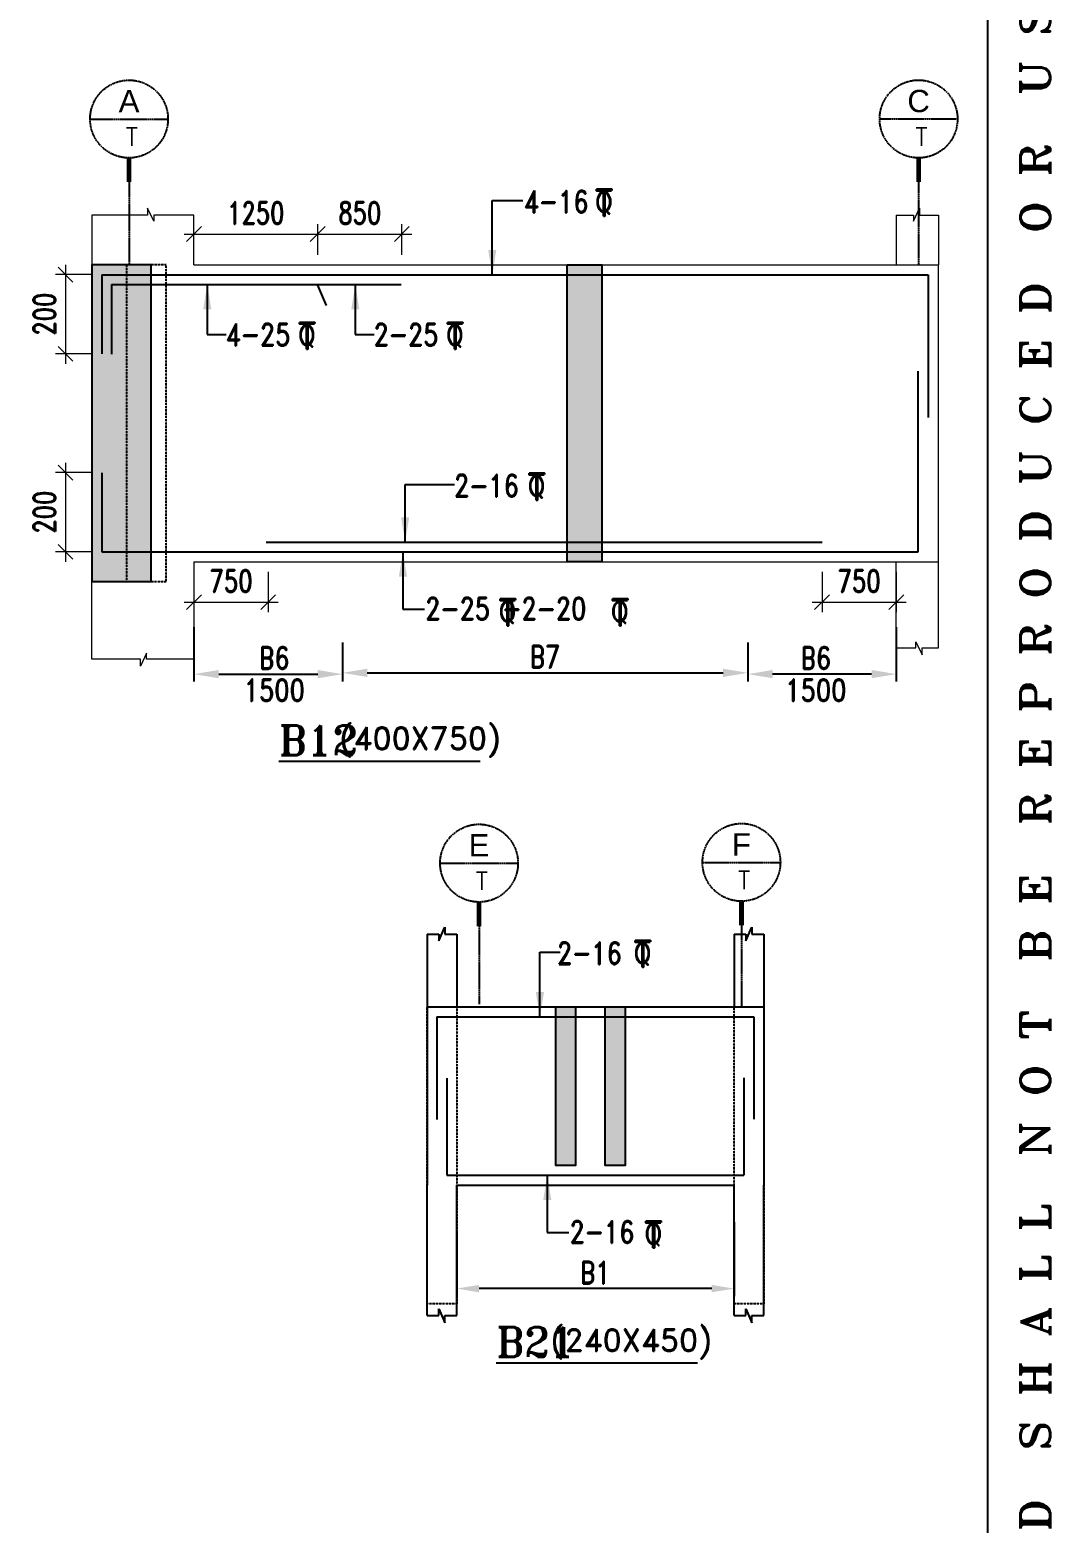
# Model space of a CAD drawing. Header units: millimetres. Extents: x 2061841 to 105821645, y -77612 to 48520811.
# Drawn here: x 2810426 to 2820731, y 28481 to 43563 of the extents above; entities that cross this region are included whole.
import ezdxf
from ezdxf.enums import TextEntityAlignment as Align

# ---------------------------------------------------------------- set-up
doc = ezdxf.new("R2010")
doc.units = ezdxf.units.MM
doc.header["$LTSCALE"] = 10
doc.header["$MEASUREMENT"] = 0
for name, pattern in [('$0$HIDDEN', [0.375, 0.25, -0.125]), ('BASEMENT COLUMN SETTING OUT-PART 2_R4$0$CENTER', [2, 1.25, -0.25, 0.25, -0.25]), ('CENTER', [2, 1.25, -0.25, 0.25, -0.25])]:
    doc.linetypes.add(name, pattern=pattern)
for name, color, linetype in [('A-Grid-Tower', 8, 'CENTER'), ('BASEMENT COLUMN SETTING OUT-PART 2_R4$0$A-GRID-MAIN', 2, 'BASEMENT COLUMN SETTING OUT-PART 2_R4$0$CENTER'), ('BEAM', 4, 'Continuous'), ('BEAM HATCH', 252, 'Continuous'), ('BEAM STIRRUPS', 3, 'Continuous'), ('BORDER', 5, 'Continuous'), ('LEADER', 3, 'Continuous'), ('REIN', 1, 'Continuous'), ('S-BEAM', 4, 'Continuous'), ('SHEET', 7, 'Continuous'), ('SHEET-TEXT', 7, 'Continuous'), ('VIN_BEAM', 4, 'Continuous')]:
    doc.layers.add(name, color=color, linetype=linetype)
doc.layers.add('TEXT', color=2, linetype='Continuous', lineweight=25)
doc.layers.add('VIN_SLAB DIMENSION', color=3, linetype='Continuous', lineweight=13)
doc.styles.add('200', font='romand.shx', dxfattribs={"width": 0.8, "height": 225})
doc.styles.add('BASEMENT COLUMN SETTING OUT-PART 2_R4$0$MAS-TXTL', font='arial.ttf', dxfattribs={"height": 200})
doc.styles.add('BASEMENT COLUMN SETTING OUT-PART 2_R4$0$MAS-TXTS', font='romans.shx', dxfattribs={"width": 0.8, "height": 180})
doc.styles.add('PK', font='romand.shx', dxfattribs={"width": 0.7, "height": 225})
doc.styles.add('PRP 100', font='romand.shx', dxfattribs={"width": 0.75})
doc.styles.add('RD', font='romand.shx', dxfattribs={"width": 0.9, "height": 225})
doc.styles.add('ROMAND', font='romand', dxfattribs={"height": 200})
doc.styles.add('RT', font='romant.shx', dxfattribs={"height": 250})
doc.dimstyles.new('dim', dxfattribs={"dimtxt": 225, "dimasz": 150, "dimexe": 100, "dimexo": 100, "dimgap": 100, "dimtad": 1, "dimdec": 0, "dimlfac": -1, "dimrnd": 5, "dimdsep": 46, "dimtxsty": 'PRP 100', "dimblk": 'OBLIQUE', "dimcen": 1.5, "dimdle": 100, "dimclrd": 3, "dimclre": 3, "dimclrt": 2, "dimadec": 0, "dimazin": 0, "dimtfac": 1, "dimtdec": 0, "dimtix": 1, "dimtmove": 0, "dimatfit": 3, "dimldrblk": 'OBLIQUE', "dimfxl": 200, "dimlwd": -1, "dimlwe": -1, "dimarcsym": 0})
doc.dimstyles.new('GR', dxfattribs={"dimtxt": 225, "dimasz": 100, "dimexe": 50, "dimexo": 50, "dimgap": 40, "dimtad": 1, "dimdec": 0, "dimzin": 0, "dimdsep": 46, "dimtxsty": 'RD', "dimblk1": 'OBLIQUE', "dimblk2": 'OBLIQUE', "dimsah": 1, "dimcen": 0, "dimdle": 100, "dimclrd": 3, "dimclre": 3, "dimclrt": 2, "dimadec": 0, "dimazin": 0, "dimtfac": 1, "dimtdec": 0, "dimtix": 1, "dimtmove": 0, "dimatfit": 3, "dimfxl": 1, "dimtolj": 1, "dimtzin": 0, "dimarcsym": 0})
doc.dimstyles.new('GR2', dxfattribs={"dimtxt": 225, "dimasz": 100, "dimexe": 75, "dimexo": 75, "dimgap": 50, "dimtad": 1, "dimdec": 0, "dimdsep": 46, "dimtxsty": '200', "dimblk1": 'OBLIQUE', "dimblk2": 'OBLIQUE', "dimsah": 1, "dimcen": 50, "dimdle": 75, "dimclrd": 3, "dimclre": 3, "dimclrt": 2, "dimadec": 0, "dimazin": 0, "dimtfac": 1, "dimtdec": 0, "dimtix": 1, "dimtmove": 0, "dimatfit": 3, "dimldrblk": 'OBLIQUE', "dimfxl": 1, "dimtolj": 1, "dimtzin": 0, "dimarcsym": 0})

# ---------------------------------------------------------------- blocks, each defined once
blk = doc.blocks.new('A$C33BE299A')
at = {"layer": 'SHEET', "color": 4, "style": 'ROMAND'}
for s, height, p in [('T', 170, (-16.2, 0)), ('Q', 125, (-14.4, 26.9))]:
    blk.add_text(s, height=height, dxfattribs=at).set_placement(p)
blk = doc.blocks.new('*D1956')
at = {"layer": 'BEAM STIRRUPS', "color": 3, "lineweight": -2, "ltscale": 0.25, "transparency": 16777216}
for p, q in [((2814738, 31420), (2814738, 30775)), ((2817538, 31520), (2817538, 30775)), ((2817313, 30850), (2814963, 30850))]:
    blk.add_line(p, q, dxfattribs=at)
at = {"layer": 'BEAM STIRRUPS', "color": 3, "linetype": 'Continuous', "ltscale": 0.25, "transparency": 16777216}
for points in [[(2814963, 30887), (2814963, 30812), (2814738, 30850)], [(2817313, 30887), (2817313, 30812), (2817538, 30850)]]:
    blk.add_solid(points, dxfattribs=at)
at = {"layer": 'Defpoints', "color": 0, "linetype": 'Continuous', "ltscale": 0.25, "transparency": 16777216}
for p in [(2817538, 31595, 46), (2814738, 31495, 2), (2814738, 30850)]:
    blk.add_point(p, dxfattribs=at)
at = {"layer": 'BEAM STIRRUPS', "color": 2, "linetype": 'Continuous', "ltscale": 0.25, "transparency": 16777216, "insert": (2816138, 31012), "char_height": 225, "attachment_point": 5, "rotation": 360, "style": '200'}
blk.add_mtext('\\A1;B1', dxfattribs=at)
blk = doc.blocks.new('_Oblique')
at = {"color": 0, "linetype": 'ByBlock', "lineweight": -2}
blk.add_line((-0.5, -0.5), (0.5, 0.5), dxfattribs=at)
blk = doc.blocks.new('*D1836')
at = {"layer": 'Defpoints', "color": 0, "transparency": 16777216}
for p in [(2813333, 41501), (2812083, 41191, 0), (2813333, 41191, 0)]:
    blk.add_point(p, dxfattribs=at)
at = {"layer": 'VIN_SLAB DIMENSION', "color": 3, "transparency": 16777216}
for p, q in [((2811983, 41501), (2813433, 41501)), ((2812083, 41291), (2812083, 41601)), ((2813333, 41291), (2813333, 41601))]:
    blk.add_line(p, q, dxfattribs=at)
at = {"layer": 'VIN_SLAB DIMENSION', "color": 3, "transparency": 16777216, "xscale": 150, "yscale": 150, "zscale": 150, "rotation": 180}
blk.add_blockref('_Oblique', (2812083, 41501), dxfattribs=at)
at = {"layer": 'VIN_SLAB DIMENSION', "color": 3, "transparency": 16777216, "xscale": 150, "yscale": 150, "zscale": 150}
blk.add_blockref('_Oblique', (2813333, 41501), dxfattribs=at)
at = {"layer": 'VIN_SLAB DIMENSION', "color": 2, "transparency": 16777216, "insert": (2812708, 41714), "char_height": 225, "attachment_point": 5, "style": 'PRP 100'}
blk.add_mtext('1250', dxfattribs=at)
blk = doc.blocks.new('OBLIQUE')
blk = doc.blocks.new('*D1837')
at = {"layer": 'Defpoints', "color": 0, "transparency": 16777216}
for p in [(2814183, 41501), (2813333, 41191, 0), (2814183, 41191, 0)]:
    blk.add_point(p, dxfattribs=at)
at = {"layer": 'VIN_SLAB DIMENSION', "color": 3, "transparency": 16777216}
for p, q in [((2813233, 41501), (2814283, 41501)), ((2813333, 41291), (2813333, 41601)), ((2814183, 41291), (2814183, 41601))]:
    blk.add_line(p, q, dxfattribs=at)
at = {"layer": 'VIN_SLAB DIMENSION', "color": 3, "transparency": 16777216, "xscale": 150, "yscale": 150, "zscale": 150, "rotation": 180}
blk.add_blockref('_Oblique', (2813333, 41501), dxfattribs=at)
at = {"layer": 'VIN_SLAB DIMENSION', "color": 3, "transparency": 16777216, "xscale": 150, "yscale": 150, "zscale": 150}
blk.add_blockref('_Oblique', (2814183, 41501), dxfattribs=at)
at = {"layer": 'VIN_SLAB DIMENSION', "color": 2, "transparency": 16777216, "insert": (2813758, 41714), "char_height": 225, "attachment_point": 5, "style": 'PRP 100'}
blk.add_mtext('850', dxfattribs=at)
blk = doc.blocks.new('*D1871')
at = {"layer": 'BEAM', "color": 3, "lineweight": -2, "transparency": 16777216}
for p, q in [((2812083, 37530), (2812083, 36981)), ((2813583, 37375), (2813583, 36981)), ((2812333, 37056), (2813333, 37056))]:
    blk.add_line(p, q, dxfattribs=at)
at = {"layer": 'BEAM', "color": 3, "transparency": 16777216}
for points in [[(2812333, 37098), (2812333, 37014), (2812083, 37056)], [(2813333, 37098), (2813333, 37014), (2813583, 37056)]]:
    blk.add_solid(points, dxfattribs=at)
at = {"layer": 'Defpoints', "color": 0, "transparency": 16777216}
for p in [(2812083, 37605, 0), (2813583, 37450, 0), (2813583, 37056)]:
    blk.add_point(p, dxfattribs=at)
at = {"layer": 'BEAM', "color": 2, "transparency": 16777216, "char_height": 225, "attachment_point": 5, "style": '200'}
for s, insert in [('\\A1;B6', (2812895, 37219)), ('\\A1;1500', (2812895, 36894))]:
    blk.add_mtext(s, dxfattribs=dict(at, insert=insert))
blk = doc.blocks.new('*D1872')
at = {"layer": 'BEAM', "color": 3, "lineweight": -2, "transparency": 16777216}
for p, q in [((2819177, 37531), (2819177, 36981)), ((2817677, 37375), (2817677, 36981)), ((2818927, 37056), (2817927, 37056))]:
    blk.add_line(p, q, dxfattribs=at)
at = {"layer": 'BEAM', "color": 3, "transparency": 16777216}
for points in [[(2817927, 37098), (2817927, 37015), (2817677, 37056)], [(2818927, 37098), (2818927, 37015), (2819177, 37056)]]:
    blk.add_solid(points, dxfattribs=at)
at = {"layer": 'Defpoints', "color": 0, "transparency": 16777216}
for p in [(2819177, 37606, 0), (2817677, 37450, 0), (2817677, 37056)]:
    blk.add_point(p, dxfattribs=at)
at = {"layer": 'BEAM', "color": 2, "transparency": 16777216, "char_height": 225, "attachment_point": 5, "style": '200'}
for s, insert in [('\\A1;B6', (2818365, 37219)), ('\\A1;1500', (2818365, 36894))]:
    blk.add_mtext(s, dxfattribs=dict(at, insert=insert))
blk = doc.blocks.new('*D1873')
at = {"layer": 'BEAM', "color": 3, "lineweight": -2, "transparency": 16777216}
for p, q in [((2813583, 37300), (2813583, 36994)), ((2817677, 37375), (2817677, 36994)), ((2813833, 37069), (2817427, 37069))]:
    blk.add_line(p, q, dxfattribs=at)
at = {"layer": 'BEAM', "color": 3, "transparency": 16777216}
for points in [[(2813833, 37111), (2813833, 37027), (2813583, 37069)], [(2817427, 37111), (2817427, 37027), (2817677, 37069)]]:
    blk.add_solid(points, dxfattribs=at)
at = {"layer": 'Defpoints', "color": 0, "transparency": 16777216}
for p in [(2817677, 37450, 14), (2813583, 37375), (2817677, 37069)]:
    blk.add_point(p, dxfattribs=at)
at = {"layer": 'BEAM', "color": 2, "transparency": 16777216, "insert": (2815630, 37232), "char_height": 225, "attachment_point": 5, "style": '200'}
blk.add_mtext('\\A1;B7', dxfattribs=at)
blk = doc.blocks.new('*D1890')
at = {"layer": 'Defpoints', "color": 0, "transparency": 16777216}
for p in [(2812083, 38191), (2812833, 38191), (2812833, 37783)]:
    blk.add_point(p, dxfattribs=at)
at = {"layer": 'VIN_SLAB DIMENSION', "color": 3, "transparency": 16777216}
for p, q in [((2812083, 38091), (2812083, 37683)), ((2812833, 38091), (2812833, 37683)), ((2811983, 37783), (2812933, 37783))]:
    blk.add_line(p, q, dxfattribs=at)
at = {"layer": 'VIN_SLAB DIMENSION', "color": 3, "transparency": 16777216, "xscale": 150, "yscale": 150, "zscale": 150, "rotation": 180}
blk.add_blockref('_Oblique', (2812083, 37783), dxfattribs=at)
at = {"layer": 'VIN_SLAB DIMENSION', "color": 3, "transparency": 16777216, "xscale": 150, "yscale": 150, "zscale": 150}
blk.add_blockref('_Oblique', (2812833, 37783), dxfattribs=at)
at = {"layer": 'VIN_SLAB DIMENSION', "color": 2, "transparency": 16777216, "insert": (2812458, 37996), "char_height": 225, "attachment_point": 5, "style": 'PRP 100'}
blk.add_mtext('750', dxfattribs=at)
blk = doc.blocks.new('*D1891')
at = {"layer": 'Defpoints', "color": 0, "transparency": 16777216}
for p in [(2818427, 38191), (2819177, 38191), (2819177, 37783)]:
    blk.add_point(p, dxfattribs=at)
at = {"layer": 'VIN_SLAB DIMENSION', "color": 3, "transparency": 16777216}
for p, q in [((2818427, 38091), (2818427, 37683)), ((2819177, 38091), (2819177, 37683)), ((2818327, 37783), (2819277, 37783))]:
    blk.add_line(p, q, dxfattribs=at)
at = {"layer": 'VIN_SLAB DIMENSION', "color": 3, "transparency": 16777216, "xscale": 150, "yscale": 150, "zscale": 150, "rotation": 180}
blk.add_blockref('_Oblique', (2818427, 37783), dxfattribs=at)
at = {"layer": 'VIN_SLAB DIMENSION', "color": 3, "transparency": 16777216, "xscale": 150, "yscale": 150, "zscale": 150}
blk.add_blockref('_Oblique', (2819177, 37783), dxfattribs=at)
at = {"layer": 'VIN_SLAB DIMENSION', "color": 2, "transparency": 16777216, "insert": (2818802, 37996), "char_height": 225, "attachment_point": 5, "style": 'PRP 100'}
blk.add_mtext('750', dxfattribs=at)
blk = doc.blocks.new('BASEMENT COLUMN SETTING OUT-PART 2_R4$0$GRID TARGET1')
blk.add_wipeout([(393, -655), (392, -641), (392, -628), (390, -614), (389, -600), (387, -587), (384, -573), (381, -560), (377, -547), (373, -534), (369, -521), (364, -508), (359, -495), (353, -483), (347, -471), (340, -459), (333, -447), (325, -435), (318, -424), (309, -413), (301, -403), (292, -392), (282, -382), (273, -373), (263, -363), (252, -354), (242, -346), (231, -337), (220, -330), (208, -322), (196, -315), (184, -308), (172, -302), (160, -296), (147, -291), (134, -286), (121, -282), (108, -278), (95, -274), (82, -271), (68, -268), (55, -266), (41, -265), (27, -263), (14, -263), (0, -262), (-14, -263), (-27, -263), (-41, -265), (-55, -266), (-68, -268), (-82, -271), (-95, -274), (-108, -278), (-121, -282), (-134, -286), (-147, -291), (-160, -296), (-172, -302), (-184, -308), (-196, -315), (-208, -322), (-220, -330), (-231, -337), (-242, -346), (-252, -354), (-263, -363), (-273, -373), (-282, -382), (-292, -392), (-301, -403), (-309, -413), (-318, -424), (-325, -435), (-333, -447), (-340, -459), (-347, -471), (-353, -483), (-359, -495), (-364, -508), (-369, -521), (-373, -534), (-377, -547), (-381, -560), (-384, -573), (-387, -587), (-389, -600), (-390, -614), (-392, -628), (-392, -641), (-393, -655), (-392, -669), (-392, -682), (-390, -696), (-389, -710), (-387, -723), (-384, -737), (-381, -750), (-377, -763), (-373, -776), (-369, -789), (-364, -802), (-359, -815), (-353, -827), (-347, -839), (-340, -851), (-333, -863), (-325, -875), (-318, -886), (-309, -897), (-301, -907), (-292, -918), (-282, -928), (-273, -937), (-263, -947), (-252, -956), (-242, -964), (-231, -973), (-220, -981), (-208, -988), (-196, -995), (-184, -1002), (-172, -1008), (-160, -1014), (-147, -1019), (-134, -1024), (-121, -1028), (-108, -1032), (-95, -1036), (-82, -1039), (-68, -1042), (-55, -1044), (-41, -1046), (-27, -1047), (-14, -1047), (0, -1048), (14, -1047), (27, -1047), (41, -1046), (55, -1044), (68, -1042), (82, -1039), (95, -1036), (108, -1032), (121, -1028), (134, -1024), (147, -1019), (160, -1014), (172, -1008), (184, -1002), (196, -995), (208, -988), (220, -981), (231, -973), (242, -964), (252, -956), (263, -947), (273, -937), (282, -928), (292, -918), (301, -907), (309, -897), (318, -886), (325, -875), (333, -863), (340, -851), (347, -839), (353, -827), (359, -815), (364, -802), (369, -789), (373, -776), (377, -763), (381, -750), (384, -737), (387, -723), (389, -710), (390, -696), (392, -682), (392, -669)])
blk.add_line((-393, -655), (393, -655))
at = {"const_width": 48.8}
blk.add_lwpolyline([(0, -1048), (0, -1292)], dxfattribs=at)
blk.add_circle((0, -655), 393)
for tag, height, style, p in [('AS', 225, 'BASEMENT COLUMN SETTING OUT-PART 2_R4$0$MAS-TXTL', (0, -586)), ('REF', 180, 'BASEMENT COLUMN SETTING OUT-PART 2_R4$0$MAS-TXTS', (29, -925))]:
    blk.add_attdef(tag, text='', height=height, dxfattribs=dict(style=style)).set_placement(p, align=Align.CENTER)
blk = doc.blocks.new('*D1169')
at = {"layer": 'Defpoints', "color": 0, "transparency": 16777216}
for p in [(2811152, 41091, 52), (2810786, 40291), (2811152, 40291, 51)]:
    blk.add_point(p, dxfattribs=at)
at = {"layer": 'VIN_SLAB DIMENSION', "color": 3, "transparency": 16777216}
for p, q in [((2810786, 41191), (2810786, 40191)), ((2811052, 41091), (2810686, 41091)), ((2811052, 40291), (2810686, 40291))]:
    blk.add_line(p, q, dxfattribs=at)
at = {"layer": 'VIN_SLAB DIMENSION', "color": 3, "transparency": 16777216, "xscale": 150, "yscale": 150, "zscale": 150}
for p, rotation in [((2810786, 41091), 90), ((2810786, 40291), 270)]:
    blk.add_blockref('_Oblique', p, dxfattribs=dict(at, rotation=rotation))
at = {"layer": 'VIN_SLAB DIMENSION', "color": 2, "transparency": 16777216, "insert": (2810573, 40691), "char_height": 225, "attachment_point": 5, "rotation": 90, "style": 'PRP 100'}
blk.add_mtext('200', dxfattribs=at)
blk = doc.blocks.new('*D1170')
at = {"layer": 'Defpoints', "color": 0, "transparency": 16777216}
for p in [(2811152, 39091, 52), (2810786, 38291), (2811152, 38291, 51)]:
    blk.add_point(p, dxfattribs=at)
at = {"layer": 'VIN_SLAB DIMENSION', "color": 3, "transparency": 16777216}
for p, q in [((2811052, 39091), (2810686, 39091)), ((2810786, 39191), (2810786, 38191)), ((2811052, 38291), (2810686, 38291))]:
    blk.add_line(p, q, dxfattribs=at)
at = {"layer": 'VIN_SLAB DIMENSION', "color": 3, "transparency": 16777216, "xscale": 150, "yscale": 150, "zscale": 150}
for p, rotation in [((2810786, 39091), 90), ((2810786, 38291), 270)]:
    blk.add_blockref('_Oblique', p, dxfattribs=dict(at, rotation=rotation))
at = {"layer": 'VIN_SLAB DIMENSION', "color": 2, "transparency": 16777216, "insert": (2810573, 38691), "char_height": 225, "attachment_point": 5, "rotation": 90, "style": 'PRP 100'}
blk.add_mtext('200', dxfattribs=at)

msp = doc.modelspace()

# ---------------------------------------------------------------- hatches: boundary and pattern name
at = {"layer": 'BEAM HATCH'}
for points in [[(2811052.4, 41190.6), (2811652.4, 41190.6), (2811652.4, 37990.6), (2811052.4, 37990.6)], [(2815852.4, 41190.6), (2816202.4, 41190.6), (2816202.4, 38190.6), (2815852.4, 38190.6)], [(2815737.9, 33694.6), (2815937.9, 33694.6), (2815937.9, 32094.6), (2815737.9, 32094.6)], [(2816237.9, 33694.6), (2816437.9, 33694.6), (2816437.9, 32094.6), (2816237.9, 32094.6)]]:
    msp.add_hatch(color=252, dxfattribs=at).paths.add_polyline_path(points)

# ---------------------------------------------------------------- linework, layer by layer
at = {"layer": 'A-Grid-Tower', "color": 6}
for p, q in [((2811427.4, 42026.2, 0), (2811427.4, 41190.6, 0)), ((2819402.4, 42026.6, 0), (2819402.4, 41190.6, 0)), ((2814962.9, 34510.1, 0), (2814962.9, 33722, 0)), ((2817612.9, 34518.2, 0), (2817612.9, 33694.6, 0))]:
    msp.add_line(p, q, dxfattribs=at)
at = {"layer": 'BEAM', "lineweight": 13}
for p, q in [((2811052.4, 41690.6, 0), (2811052.4, 41190.6, 0)), ((2811615, 41690.6, -51.6), (2811052.4, 41690.6, 51.6)), ((2811615, 41761.2, -51.6), (2811615, 41690.6, -51.6)), ((2811678.1, 41629.6, -51.6), (2811615, 41761.2, -51.6)), ((2811678.1, 41690.6, -51.6), (2811678.1, 41629.6, -51.6)), ((2812082.7, 41690.6, 0), (2811678.1, 41690.6, -51.6)), ((2812082.7, 41190.6, 0), (2812082.7, 41690.6, 0)), ((2819177.4, 41690.6, 51.6), (2819177.4, 41190.6, 51.6)), ((2819177.4, 41690.6, 51.6), (2819349.8, 41690.6, 0)), ((2819349.8, 41629.6, 0), (2819412.9, 41761.2, 0)), ((2819349.8, 41690.6, 0), (2819349.8, 41629.6, 0)), ((2819412.9, 41761.2, 0), (2819412.9, 41690.6, 0)), ((2819412.9, 41690.6, 0), (2819602.4, 41690.6, 51.6)), ((2819602.4, 41690.6, 0), (2819602.4, 41190.6, 0)), ((2811052.4, 41190.6, 51.6), (2811052.4, 38190.6, 51.6)), ((2812082.7, 41190.6, 0), (2819602.4, 41190.6, 0)), ((2819602.4, 37321.5, 0), (2819602.4, 41190.6, 0)), ((2811052.4, 37207.6, 0), (2811052.4, 38190.6, 0)), ((2812082.7, 38190.6, 0), (2819602.4, 38190.6, 0)), ((2812082.7, 38190.6, 0), (2812082.7, 37207.6, 0)), ((2819177.4, 37321.5, 51.6), (2819177.4, 38190.6, 51.6)), ((2811604.9, 37268.6, -51.6), (2811541.7, 37137, -51.6)), ((2811604.9, 37207.6, -51.6), (2811604.9, 37268.6, -51.6)), ((2819177.4, 37321.5, 51.6), (2819374.7, 37321.5, 0)), ((2819374.7, 37321.5, 0), (2819374.7, 37382.5, 0)), ((2819374.7, 37382.5, 0), (2819437.8, 37250.9, 0)), ((2819437.8, 37321.5, 0), (2819602.4, 37321.5, 51.6)), ((2819437.8, 37250.9, 0), (2819437.8, 37321.5, 0)), ((2811541.7, 37207.6, -51.6), (2811052.4, 37207.6, 51.6)), ((2811541.7, 37137, -51.6), (2811541.7, 37207.6, -51.6)), ((2812082.7, 37207.6, 0), (2811604.9, 37207.6, -51.6))]:
    msp.add_line(p, q, dxfattribs=at)
at = {"layer": 'BEAM'}
for p, q in [((2814437.9, 34428.7, 0), (2814437.9, 33694.6, 0)), ((2814437.9, 34428.7, 0), (2814555.7, 34428.7, 0)), ((2814555.7, 34361.4, 0), (2814617.5, 34502, 0)), ((2814555.7, 34428.7, 0), (2814555.7, 34361.4, 0)), ((2814617.5, 34502, 0), (2814617.5, 34428.7, 0)), ((2814617.5, 34428.7, 0), (2814737.9, 34428.7, 0)), ((2814737.9, 34428.7, 0), (2814737.9, 33694.6, 0)), ((2817537.9, 34428.7, 0), (2817537.9, 33694.6, 0)), ((2817537.9, 34428.7, 0), (2817655.7, 34428.7, 0)), ((2817655.7, 34361.4, 0), (2817717.5, 34502, 0)), ((2817655.7, 34428.7, 0), (2817655.7, 34361.4, 0)), ((2817717.5, 34502, 0), (2817717.5, 34428.7, 0)), ((2817717.5, 34428.7, 0), (2817837.9, 34428.7, 0)), ((2817837.9, 34428.7, 0), (2817837.9, 33694.6, 0)), ((2814437.9, 33694.6, 0), (2814437.9, 31894.6, 0)), ((2814437.9, 33694.6, 0), (2817837.9, 33694.6, 0)), ((2817837.9, 33694.6, 0), (2817837.9, 31894.6, 0)), ((2817837.9, 33594.6, 0), (2817837.9, 31987.5, 0)), ((2814437.9, 30576.8, 0), (2814437.9, 31894.6, 0)), ((2814737.9, 31894.6, 0), (2817537.9, 31894.6, 0)), ((2814737.9, 30576.8, 0), (2814737.9, 31894.6, 0)), ((2817537.9, 30576.8, 0), (2817537.9, 31894.6, 0)), ((2817837.9, 30576.8, 0), (2817837.9, 31894.6, 0)), ((2814555.7, 30576.8, 0), (2814555.7, 30644, 0)), ((2814555.7, 30644, 0), (2814617.5, 30503.5, 0)), ((2817655.7, 30576.8, 0), (2817655.7, 30644, 0)), ((2817655.7, 30644, 0), (2817717.5, 30503.5, 0)), ((2814437.9, 30576.8, 0), (2814555.7, 30576.8, 0)), ((2814617.5, 30576.8, 0), (2814737.9, 30576.8, 0)), ((2814617.5, 30503.5, 0), (2814617.5, 30576.8, 0)), ((2817537.9, 30576.8, 0), (2817655.7, 30576.8, 0)), ((2817717.5, 30576.8, 0), (2817837.9, 30576.8, 0)), ((2817717.5, 30503.5, 0), (2817717.5, 30576.8, 0))]:
    msp.add_line(p, q, dxfattribs=at)
at = {"layer": 'BEAM', "elevation": 0}
for points in [[(2815737.9, 33694.6), (2815937.9, 33694.6), (2815937.9, 32094.6), (2815737.9, 32094.6)], [(2816237.9, 33694.6), (2816437.9, 33694.6), (2816437.9, 32094.6), (2816237.9, 32094.6)]]:
    msp.add_lwpolyline(points, close=True, dxfattribs=at)
at = {"layer": 'BORDER'}
msp.add_line((2820100.8, -702.5), (2820100.8, 59297.5), dxfattribs=at)
at = {"layer": 'REIN'}
for p, q in [((2811151.6, 41090.6, 51.6), (2816292.2, 41090.6, 0)), ((2811151.6, 41090.6, 103.1), (2811151.6, 40290.6, 51.6)), ((2816292.2, 41090.6, 0), (2819497.9, 41090.6, 0)), ((2819497.9, 41090.6, 0), (2819497.9, 39647.3, 0)), ((2811251.6, 40990.6, 103.1), (2814176.9, 40990.6, 0)), ((2811251.6, 40990.6, 103.1), (2811251.6, 40288.9, 103.1)), ((2813327.3, 40990.6, 0), (2813417.4, 40780.4, 0)), ((2819398.8, 38290.6, 0), (2819398.8, 40114.5, 0)), ((2811151.6, 39090.6, 103.1), (2811151.6, 38290.6, 103.1)), ((2812812.1, 38390.6, 5.6), (2818429.6, 38390.6, 43.7)), ((2811151.6, 38290.6, 103.1), (2819398.8, 38290.6, 0)), ((2814537.9, 33594.6, 0), (2817737.9, 33594.6, 0)), ((2814537.9, 33594.6, 0), (2814537.9, 32558.2, 0)), ((2817737.9, 33594.6, 0), (2817737.9, 32561, 0)), ((2814637.9, 32976.4, 0), (2814637.9, 31994.6, 0)), ((2817637.9, 32980.2, 0), (2817637.9, 31994.6, 0)), ((2814637.9, 31994.6, 0), (2817637.9, 31994.6, 0))]:
    msp.add_line(p, q, dxfattribs=at)
at = {"layer": 'S-BEAM', "linetype": '$0$HIDDEN', "elevation": 0}
for points in [[(2814437.9, 33694.6), (2814737.9, 33694.6), (2814737.9, 30694.6), (2814437.9, 30694.6)], [(2817537.9, 33694.6), (2817837.9, 33694.6), (2817837.9, 30694.6), (2817537.9, 30694.6)]]:
    msp.add_lwpolyline(points, close=True, dxfattribs=at)
at = {"layer": 'VIN_BEAM', "elevation": 0}
for points in [[(2811652.4, 41190.6), (2811052.4, 41190.6), (2811052.4, 37990.6), (2811652.4, 37990.6)], [(2815852.4, 41190.6), (2816202.4, 41190.6), (2816202.4, 38190.6), (2815852.4, 38190.6)]]:
    msp.add_lwpolyline(points, close=True, dxfattribs=at)
at = {"layer": 'VIN_BEAM', "linetype": '$0$HIDDEN', "elevation": 0}
msp.add_lwpolyline([(2811802.4, 41190.6), (2811402.6, 41190.6), (2811402.6, 37990.6), (2811802.4, 37990.6)], close=True, dxfattribs=at)

# ---------------------------------------------------------------- block references
at = {"layer": 'TEXT', "color": 1, "xscale": 1.600000001490116, "yscale": 1.600000001490116, "zscale": 1.600000001490116}
for p in [(2816152.3, 41682.4, 243658.3), (2813151.5, 40337, 243658.3), (2814646.5, 40337, 243658.3), (2815471.4, 38814.3, 243709.9), (2815178.8, 37545.5, 243658.3), (2816312.6, 37545.5, 243658.3)]:
    msp.add_blockref('A$C33BE299A', p, dxfattribs=at)
at = {"layer": 'TEXT', "color": 2, "xscale": 1.600000001490116, "yscale": 1.600000001490116, "zscale": 1.600000001490116}
for p in [(2816542.5, 34094.7, 243658), (2816651.2, 31260, 243658)]:
    msp.add_blockref('A$C33BE299A', p, dxfattribs=at)

# ---------------------------------------------------------------- texts
at = {"layer": 'SHEET-TEXT', "color": 1, "style": 'RT', "width": 0.948496}
msp.add_text('T H I S   D R A W I N G   I S   P R O P E R T Y   O F   V I N T E C H   C O N S U L T A N T S  A N D  S H A L L  N O T  B E  R E P R O D U C E D  O R  U S E D  W I T H O U T  W R I T T E N  P E R M I S S I O N.', height=300, rotation=90, dxfattribs=at).set_placement((2820731.1, -312.6), (2820731.1, 59063.2), align=Align.FIT)
at = {"layer": 'TEXT', "color": 2, "style": 'PK', "width": 0.8}
for s, p in [('4-16', (2815413.5, 41715.8, -0.2)), ('4-25', (2812402.3, 40372.9, 0)), ('2-25', (2813897.3, 40372.9, 0)), ('2-16', (2814709.9, 38847.7, 51.4)), ('2-16', (2815749.7, 34124.9, -0.2))]:
    msp.add_text(s, height=225, dxfattribs=at).set_placement(p)
for s, p in [('2-25 +2-20', (2814418.7, 37605, 0)), ('2-16', (2815876.7, 31309, 0))]:
    msp.add_text(s, height=225, rotation=0, dxfattribs=at).set_placement(p)
at = {"layer": 'TEXT', "color": 1, "style": 'RT'}
for s, p in [('%%UB12      ', (2813957.2, 36388.6, 0)), ('%%UB21      ', (2816152.9, 30310.4, 0))]:
    msp.add_text(s, height=300, dxfattribs=at).set_placement(p, align=Align.MIDDLE_CENTER)
at = {"layer": 'TEXT', "color": 2, "style": 'RD'}
for s, p in [('(400X750)', (2813558.4, 36294.6, 0)), ('(240X450)', (2815690.8, 30216.4, 0))]:
    msp.add_text(s, height=225, dxfattribs=at).set_placement(p)

# ---------------------------------------------------------------- dimensions: what is measured, and where the dimension line sits
at = {"layer": 'BEAM'}
dim = msp.add_linear_dim(base=(2813582.7, 37056, 0.1), p1=(2812082.7, 37605.3, 0.1), p2=(2813582.7, 37450.2, 0.1), text='B6\\X1500', dimstyle='GR2', override={"dimasz": 250, "dimtxsty": '200', "dimldrblk": 'OBLIQUE'}, dxfattribs=at)
dim.commit()
dim.dimension.update_dxf_attribs({"geometry": '*D1871', "text_midpoint": (2812895.5, 37056, 0.1), "dimtype": 160})
dim = msp.add_linear_dim(base=(2817677.4, 37056.4, 51.6), p1=(2819177.4, 37605.6, 51.6), p2=(2817677.4, 37450.2, 51.6), angle=180, text='B6\\X1500', dimstyle='GR2', override={"dimasz": 250, "dimtxsty": '200', "dimldrblk": 'OBLIQUE'}, dxfattribs=at)
dim.commit()
dim.dimension.update_dxf_attribs({"geometry": '*D1872', "text_midpoint": (2818364.7, 37056.4, 51.6), "dimtype": 160})
dim = msp.add_linear_dim(base=(2817677.4, 37069.2, 0.1), p1=(2813582.7, 37375.2, 0.1), p2=(2817677.4, 37450.2, 14.1), text='B7', dimstyle='GR2', override={"dimasz": 250, "dimtxsty": '200', "dimldrblk": 'OBLIQUE'}, dxfattribs=at)
dim.commit()
dim.dimension.update_dxf_attribs({"geometry": '*D1873', "text_midpoint": (2815630.1, 37231.7, 0.1)})
at = {"layer": 'BEAM STIRRUPS', "linetype": 'Continuous', "ltscale": 0.25}
dim = msp.add_linear_dim(base=(2814737.9, 30849.9, 0), p1=(2817537.9, 31594.6, 46.4), p2=(2814737.9, 31494.6, 1.6), angle=179.99996, text='B1', dimstyle='GR2', override={"dimasz": 225, "dimfxl": 3, "dimarcsym": 2}, dxfattribs=at)
dim.commit()
dim.dimension.update_dxf_attribs({"geometry": '*D1956', "text_midpoint": (2816137.9, 30849.9, 0), "dimtype": 160})
at = {"layer": 'VIN_SLAB DIMENSION'}
for base, p1, p2, picture, middle in [((2813332.7, 41501.3, 0), (2812082.7, 41190.6, 0), (2813332.7, 41190.6, 0), '*D1836', (2812707.7, 41713.8, 0)), ((2814182.7, 41501.3, 0), (2813332.7, 41190.6, 0), (2814182.7, 41190.6, 0), '*D1837', (2813757.7, 41713.8, 0))]:
    dim = msp.add_linear_dim(base=base, p1=p1, p2=p2, dimstyle='dim', dxfattribs=at)
    dim.commit()
    dim.dimension.update_dxf_attribs({"geometry": picture, "text_midpoint": middle})
for base, p1, p2, picture, middle in [((2810785.7, 40290.6, 51.6), (2811151.6, 41090.6, 103.1), (2811151.6, 40290.6, 102.8), '*D1169', (2810573.2, 40690.6, 51.6)), ((2810785.7, 38290.6, 103.1), (2811151.6, 39090.6, 154.7), (2811151.6, 38290.6, 154.3), '*D1170', (2810573.2, 38690.6, 103.1))]:
    dim = msp.add_linear_dim(base=base, p1=p1, p2=p2, angle=90, text='200', dimstyle='dim', dxfattribs=at)
    dim.commit()
    dim.dimension.update_dxf_attribs({"geometry": picture, "text_midpoint": middle})
for base, p1, p2, picture, middle in [((2812832.7, 37783, 0), (2812082.7, 38190.6, 0), (2812832.7, 38190.6, 0), '*D1890', (2812457.7, 37995.5, 0)), ((2819177.4, 37783, 51.6), (2818427.4, 38190.6, 51.6), (2819177.4, 38190.6, 51.6), '*D1891', (2818802.4, 37995.5, 51.6))]:
    dim = msp.add_linear_dim(base=base, p1=p1, p2=p2, dimstyle='dim', override={"dimtxsty": 'PRP 100', "dimldrblk": 'OBLIQUE'}, dxfattribs=at)
    dim.commit()
    dim.dimension.update_dxf_attribs({"geometry": picture, "text_midpoint": middle})

# ---------------------------------------------------------------- leaders
at = {"layer": 'LEADER', "color": 3}
for points in [[(2815096.2, 41090.2, 0), (2815096.2, 41838.4, 0), (2815403.6, 41838.4, 0)], [(2812217.5, 40990.6, 0), (2812217.5, 40487.8, 0), (2812409.5, 40487.8, 0)], [(2813712.5, 40990.6, 0), (2813712.5, 40487.8, 0), (2813904.5, 40487.8, 0)], [(2814216.2, 38390.6, 51.6), (2814216, 38970.3, 51.6), (2814715.8, 38970.3, 51.6)], [(2814193.8, 38290.6, 0), (2814193.8, 37713.4, 0), (2814411.8, 37713.4, 0)], [(2815577.3, 33594.2, 0), (2815577.3, 34247.5, 0), (2815782.9, 34247.5, 0)], [(2815651.7, 31994.6, 0), (2815651.7, 31417.4, 0), (2815869.8, 31417.4, 0)]]:
    msp.add_leader(points, dimstyle='GR', override={"dimasz": 250}, dxfattribs=at)

# ---------------------------------------------------------------- next in the draw order: block references
at = {"layer": 'BASEMENT COLUMN SETTING OUT-PART 2_R4$0$A-GRID-MAIN', "color": 240, "true_color": 0xed1f24}
for p, values in [((2811427.4, 43317.9, 0), {'REF': 'T', 'AS': 'A'}), ((2819402.4, 43318.3, 0), {'REF': 'T', 'AS': 'C'}), ((2814962.9, 35801.9, 0), {'REF': 'T', 'AS': 'E'}), ((2817612.9, 35809.9, 0), {'REF': 'T', 'AS': 'F'})]:
    msp.add_blockref('BASEMENT COLUMN SETTING OUT-PART 2_R4$0$GRID TARGET1', p, dxfattribs=at).add_auto_attribs(values)

doc.saveas('drawing.dxf')
